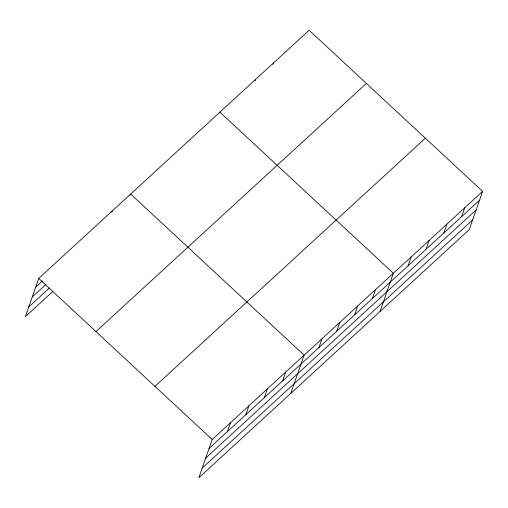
<?xml version="1.0" encoding="UTF-8"?>
<svg xmlns="http://www.w3.org/2000/svg" width="508" height="508" viewBox="0 0 508 508"><rect width="100%" height="100%" fill="white"/><g stroke="black" fill="none" stroke-linecap="round" stroke-linejoin="round"><path stroke-width="0.76" d="M482.6 191.37L212.179 439.522L198.869 477.736L469.29 229.584L482.6 191.37L309.131 30.264L38.71 278.416L25.4 316.63L52.984 291.319M111.747 212.388L112.262 210.915M130.137 195.516L130.651 194.043L304.121 355.149L290.811 393.363M255.073 80.874L255.588 79.4M272.923 64.497L273.437 63.017M227.489 431.489L230.569 422.643M245.872 414.617L248.952 405.771M264.262 397.745L267.341 388.899M282.651 380.867L285.731 372.021M318.891 347.618L321.97 338.772M336.734 331.241L339.814 322.396M354.584 314.865L357.664 306.019M372.434 298.482L375.514 289.636M380.054 311.474L393.363 273.26L219.894 112.154M408.127 265.728L411.207 256.883M425.977 249.352L429.057 240.506M443.827 232.975L446.907 224.13M461.67 216.599L464.75 207.753M35.63 287.261L42.526 280.93M32.252 296.951L46.044 284.296M28.778 306.934L49.46 287.953M95.955 331.578L366.376 83.433M154.934 386.353L425.355 138.208M209.099 448.367L479.52 200.216M205.721 458.057L476.142 209.912M202.248 468.046L472.669 219.894M38.71 278.416L212.179 439.522"/></g></svg>
